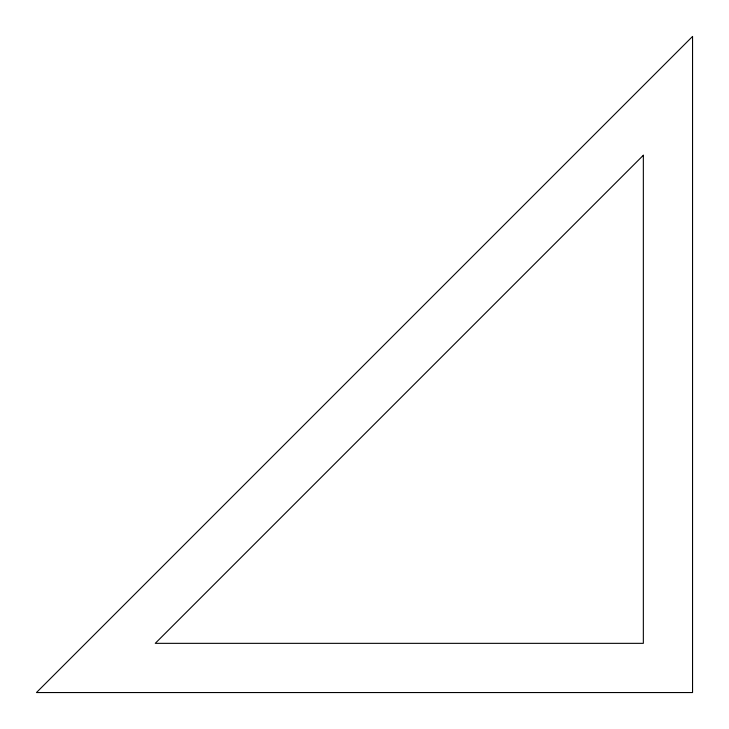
<?xml version="1.0" encoding="UTF-8"?>
<svg xmlns="http://www.w3.org/2000/svg" width="729" height="729" viewBox="0 0 729 729"><rect width="100%" height="100%" fill="white"/><g stroke="black" fill="none" stroke-linecap="round" stroke-linejoin="round"><path stroke-width="1.09" d="M692.55 36.45L36.45 692.55L692.55 692.55L692.55 36.45M643.342 155.25L155.25 643.342L643.342 643.342L643.342 155.25"/></g></svg>
